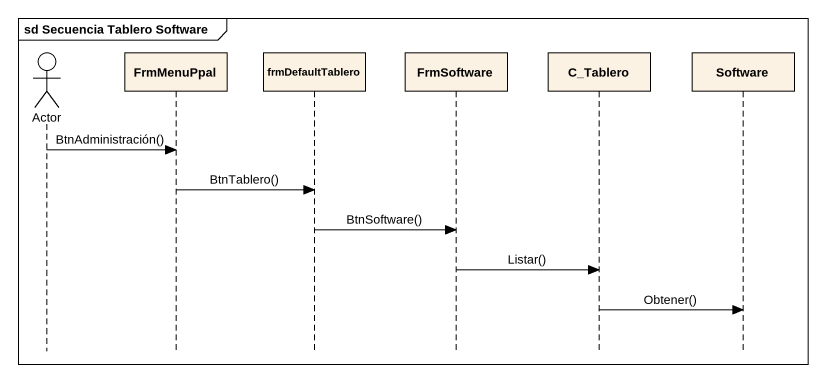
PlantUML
@startuml
mainframe sd Secuencia Tablero Software
hide footbox
actor "Actor" as Actor_
participant FrmMenuPpal
participant frmDefaultTablero
participant FrmSoftware
participant C_Tablero
participant Software

Actor_ -> FrmMenuPpal : BtnAdministración()
FrmMenuPpal -> frmDefaultTablero : BtnTablero()
frmDefaultTablero -> FrmSoftware : BtnSoftware()
FrmSoftware -> C_Tablero : Listar()
C_Tablero -> Software : Obtener()
@enduml
